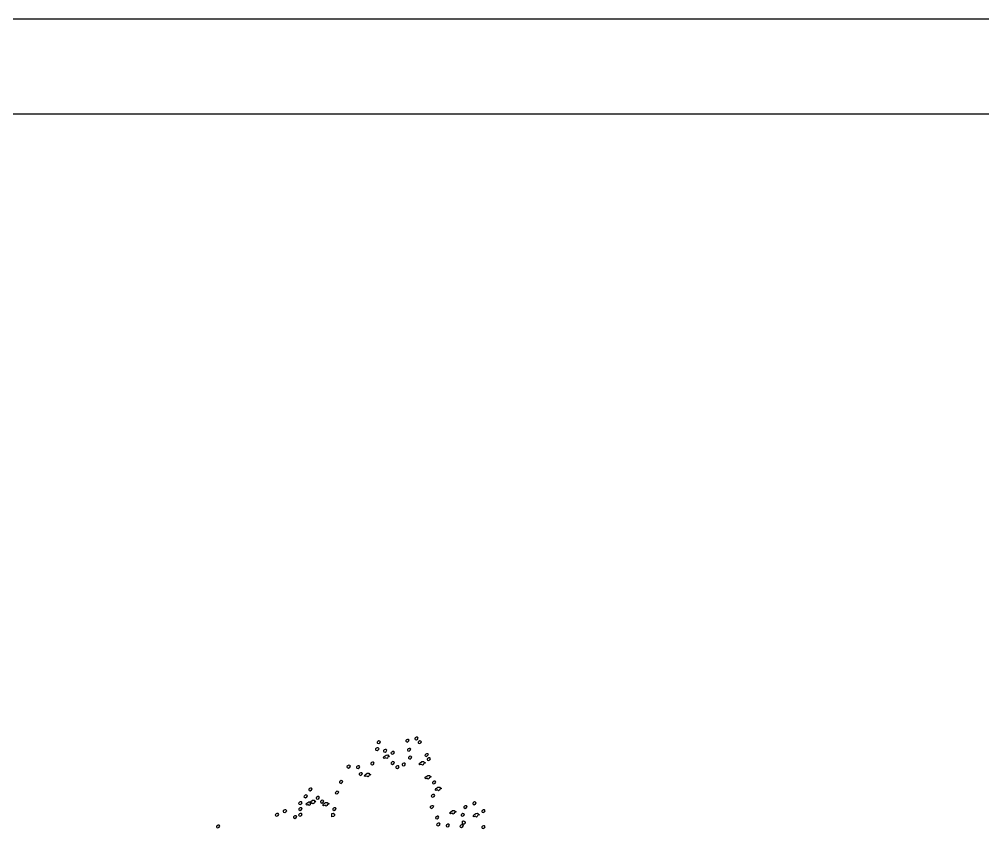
# Model space of a CAD drawing. Header units: millimetres. Extents: x 462666 to 1244237, y 2328025 to 3795663.
# Drawn here: x 1093384 to 1102009, y 2764461 to 2771708 of the extents above; entities that cross this region are included whole.
import ezdxf

# ---------------------------------------------------------------- set-up
doc = ezdxf.new("R2010")
doc.units = ezdxf.units.MM
for name, color, linetype in [('arbre', 250, 'Continuous'), ('MUR_POH', 64, 'Continuous'), ('POP', 7, 'Continuous'), ('RAM_100', 160, 'Continuous')]:
    doc.layers.add(name, color=color, linetype=linetype)

# ---------------------------------------------------------------- blocks, each defined once
blk = doc.blocks.new('Z_RAM_A_3_hp 1220')
at = {"layer": 'POP', "linetype": 'Continuous'}
blk.add_lwpolyline([(-288.5, -408), (-6.5, -408), (-6.5, -13), (-288.5, -13)], close=True, dxfattribs=at)
at = {"layer": 'RAM_100', "linetype": 'Continuous'}
for points in [[(-297, -420), (0, -420), (0, 0), (-297, 0)], [(-288.5, -13), (-288.5, -408), (-6.5, -408), (-6.5, -13)]]:
    blk.add_lwpolyline(points, close=True, dxfattribs=at)
blk = doc.blocks.new('arbre3')
at = {"layer": 'arbre', "color": 252}
for points in [[(256.585, 39.334), (256.627, 39.319), (256.666, 39.347), (256.69, 39.382), (256.666, 39.41), (256.629, 39.412), (256.598, 39.397), (256.574, 39.375), (256.572, 39.353)], [(257.567, 39.388), (257.608, 39.373), (257.647, 39.401), (257.671, 39.436), (257.647, 39.464), (257.61, 39.466), (257.58, 39.451), (257.556, 39.429), (257.554, 39.408)], [(257.876, 39.461), (257.917, 39.446), (257.956, 39.474), (257.98, 39.509), (257.956, 39.537), (257.919, 39.539), (257.889, 39.524), (257.865, 39.502), (257.863, 39.48)], [(257.985, 39.334), (258.026, 39.319), (258.065, 39.347), (258.089, 39.382), (258.065, 39.41), (258.028, 39.412), (257.998, 39.397), (257.974, 39.375), (257.972, 39.353)], [(256.531, 39.098), (256.572, 39.082), (256.611, 39.111), (256.635, 39.145), (256.611, 39.174), (256.574, 39.176), (256.544, 39.161), (256.52, 39.139), (256.518, 39.117)], [(256.803, 39.043), (256.845, 39.028), (256.884, 39.056), (256.908, 39.091), (256.884, 39.119), (256.847, 39.121), (256.816, 39.106), (256.792, 39.084), (256.79, 39.063)], [(257.058, 38.97), (257.099, 38.955), (257.138, 38.983), (257.162, 39.018), (257.138, 39.046), (257.101, 39.049), (257.071, 39.033), (257.047, 39.012), (257.045, 38.99)], [(257.621, 39.079), (257.663, 39.064), (257.702, 39.092), (257.726, 39.127), (257.702, 39.155), (257.665, 39.158), (257.634, 39.142), (257.61, 39.121), (257.608, 39.099)], [(258.221, 38.898), (258.262, 38.882), (258.301, 38.911), (258.325, 38.945), (258.301, 38.974), (258.264, 38.976), (258.234, 38.961), (258.21, 38.939), (258.208, 38.917)], [(256.367, 38.607), (256.408, 38.592), (256.448, 38.62), (256.471, 38.655), (256.448, 38.683), (256.411, 38.685), (256.38, 38.67), (256.356, 38.648), (256.354, 38.627)], [(256.812, 38.877), (256.877, 38.929), (256.938, 38.932), (256.964, 38.903), (256.999, 38.882), (256.942, 38.864), (256.927, 38.821), (256.897, 38.806), (256.862, 38.832), (256.81, 38.814), (256.779, 38.84)], [(257.058, 38.625), (257.099, 38.61), (257.138, 38.638), (257.162, 38.673), (257.138, 38.701), (257.101, 38.703), (257.071, 38.688), (257.047, 38.666), (257.045, 38.645)], [(257.439, 38.571), (257.481, 38.555), (257.52, 38.584), (257.544, 38.618), (257.52, 38.647), (257.483, 38.649), (257.453, 38.634), (257.429, 38.612), (257.426, 38.59)], [(257.658, 38.807), (257.699, 38.792), (257.738, 38.82), (257.762, 38.855), (257.738, 38.883), (257.701, 38.885), (257.671, 38.87), (257.647, 38.848), (257.645, 38.826)], [(258.037, 38.652), (258.102, 38.705), (258.163, 38.707), (258.189, 38.678), (258.224, 38.657), (258.167, 38.639), (258.152, 38.596), (258.122, 38.581), (258.087, 38.607), (258.035, 38.589), (258.004, 38.615)], [(258.294, 38.752), (258.335, 38.737), (258.374, 38.765), (258.398, 38.8), (258.374, 38.828), (258.337, 38.831), (258.307, 38.815), (258.283, 38.794), (258.281, 38.772)], [(255.549, 38.5), (255.591, 38.485), (255.63, 38.513), (255.654, 38.548), (255.63, 38.576), (255.593, 38.578), (255.562, 38.563), (255.538, 38.541), (255.536, 38.52)], [(255.876, 38.482), (255.918, 38.467), (255.957, 38.495), (255.981, 38.53), (255.957, 38.558), (255.92, 38.56), (255.889, 38.545), (255.866, 38.523), (255.863, 38.502)], [(255.967, 38.246), (256.009, 38.231), (256.048, 38.259), (256.072, 38.294), (256.048, 38.322), (256.011, 38.324), (255.98, 38.309), (255.956, 38.287), (255.954, 38.265)], [(256.162, 38.253), (256.227, 38.305), (256.288, 38.307), (256.314, 38.279), (256.349, 38.257), (256.293, 38.24), (256.277, 38.196), (256.247, 38.181), (256.212, 38.207), (256.16, 38.19), (256.129, 38.216)], [(257.221, 38.48), (257.263, 38.465), (257.302, 38.493), (257.326, 38.528), (257.302, 38.556), (257.265, 38.558), (257.234, 38.543), (257.211, 38.521), (257.208, 38.499)], [(255.295, 37.973), (255.336, 37.958), (255.375, 37.986), (255.399, 38.021), (255.375, 38.049), (255.338, 38.052), (255.308, 38.036), (255.284, 38.015), (255.282, 37.993)], [(258.237, 38.178), (258.302, 38.23), (258.363, 38.232), (258.389, 38.204), (258.424, 38.182), (258.367, 38.165), (258.352, 38.121), (258.322, 38.106), (258.287, 38.132), (258.235, 38.115), (258.204, 38.141)], [(258.475, 37.953), (258.517, 37.938), (258.556, 37.966), (258.58, 38.001), (258.556, 38.029), (258.519, 38.031), (258.489, 38.016), (258.465, 37.994), (258.462, 37.973)], [(254.241, 37.719), (254.282, 37.704), (254.321, 37.732), (254.345, 37.767), (254.321, 37.795), (254.284, 37.797), (254.254, 37.782), (254.23, 37.76), (254.228, 37.739)], [(255.149, 37.61), (255.191, 37.595), (255.23, 37.623), (255.254, 37.658), (255.23, 37.686), (255.193, 37.688), (255.162, 37.673), (255.139, 37.651), (255.136, 37.63)], [(258.587, 37.778), (258.652, 37.83), (258.713, 37.832), (258.739, 37.804), (258.774, 37.782), (258.717, 37.765), (258.702, 37.721), (258.672, 37.706), (258.637, 37.732), (258.585, 37.715), (258.554, 37.741)], [(253.895, 37.247), (253.937, 37.231), (253.976, 37.26), (254, 37.294), (253.976, 37.323), (253.939, 37.325), (253.908, 37.31), (253.884, 37.288), (253.882, 37.266)], [(254.077, 37.483), (254.118, 37.468), (254.158, 37.496), (254.181, 37.531), (254.158, 37.559), (254.121, 37.561), (254.09, 37.546), (254.066, 37.524), (254.064, 37.502)], [(254.162, 37.278), (254.227, 37.33), (254.288, 37.332), (254.314, 37.304), (254.349, 37.282), (254.293, 37.265), (254.277, 37.222), (254.247, 37.206), (254.212, 37.232), (254.16, 37.215), (254.13, 37.241)], [(254.287, 37.328), (254.352, 37.38), (254.413, 37.382), (254.439, 37.354), (254.474, 37.332), (254.418, 37.315), (254.402, 37.272), (254.372, 37.256), (254.337, 37.282), (254.285, 37.265), (254.255, 37.291)], [(254.495, 37.428), (254.536, 37.413), (254.576, 37.441), (254.599, 37.476), (254.576, 37.504), (254.539, 37.507), (254.508, 37.491), (254.484, 37.47), (254.482, 37.448)], [(254.641, 37.301), (254.682, 37.286), (254.721, 37.314), (254.745, 37.349), (254.721, 37.377), (254.684, 37.379), (254.654, 37.364), (254.63, 37.342), (254.627, 37.321)], [(254.737, 37.253), (254.802, 37.305), (254.863, 37.307), (254.889, 37.279), (254.924, 37.257), (254.868, 37.24), (254.852, 37.197), (254.822, 37.181), (254.787, 37.207), (254.735, 37.19), (254.705, 37.216)], [(258.439, 37.499), (258.48, 37.484), (258.52, 37.512), (258.543, 37.547), (258.52, 37.575), (258.483, 37.577), (258.452, 37.562), (258.428, 37.54), (258.426, 37.518)], [(259.857, 37.244), (259.898, 37.229), (259.937, 37.257), (259.961, 37.292), (259.937, 37.32), (259.9, 37.323), (259.87, 37.307), (259.846, 37.286), (259.844, 37.264)], [(253.368, 36.974), (253.41, 36.959), (253.449, 36.987), (253.473, 37.022), (253.449, 37.05), (253.412, 37.052), (253.381, 37.037), (253.357, 37.015), (253.355, 36.994)], [(253.895, 37.047), (253.937, 37.032), (253.976, 37.06), (254, 37.095), (253.976, 37.123), (253.939, 37.125), (253.908, 37.11), (253.884, 37.088), (253.882, 37.066)], [(255.059, 37.047), (255.1, 37.032), (255.139, 37.06), (255.163, 37.095), (255.139, 37.123), (255.102, 37.125), (255.072, 37.11), (255.048, 37.088), (255.046, 37.066)], [(258.403, 37.117), (258.444, 37.102), (258.483, 37.13), (258.507, 37.165), (258.483, 37.193), (258.446, 37.195), (258.416, 37.18), (258.392, 37.159), (258.39, 37.137)], [(259.087, 36.978), (259.152, 37.03), (259.213, 37.033), (259.239, 37.004), (259.274, 36.983), (259.217, 36.965), (259.202, 36.922), (259.172, 36.907), (259.137, 36.933), (259.085, 36.915), (259.054, 36.941)], [(259.548, 37.117), (259.589, 37.102), (259.628, 37.13), (259.652, 37.165), (259.628, 37.193), (259.591, 37.195), (259.561, 37.18), (259.537, 37.159), (259.535, 37.137)], [(260.166, 36.972), (260.207, 36.957), (260.246, 36.985), (260.27, 37.02), (260.246, 37.048), (260.209, 37.05), (260.179, 37.035), (260.155, 37.013), (260.153, 36.991)], [(253.096, 36.847), (253.137, 36.832), (253.176, 36.86), (253.2, 36.895), (253.176, 36.923), (253.139, 36.925), (253.109, 36.91), (253.085, 36.888), (253.083, 36.866)], [(253.714, 36.774), (253.755, 36.759), (253.794, 36.787), (253.818, 36.822), (253.794, 36.85), (253.757, 36.852), (253.727, 36.837), (253.703, 36.816), (253.701, 36.794)], [(253.895, 36.847), (253.937, 36.832), (253.976, 36.86), (254, 36.895), (253.976, 36.923), (253.939, 36.925), (253.908, 36.91), (253.884, 36.888), (253.882, 36.866)], [(255.021, 36.812), (255.021, 36.871), (255.015, 36.923), (255.06, 36.936), (255.113, 36.903), (255.106, 36.858), (255.08, 36.819)], [(258.585, 36.754), (258.626, 36.739), (258.665, 36.767), (258.689, 36.802), (258.665, 36.83), (258.628, 36.832), (258.598, 36.817), (258.574, 36.795), (258.571, 36.773)], [(259.457, 36.845), (259.498, 36.83), (259.537, 36.858), (259.561, 36.893), (259.537, 36.921), (259.5, 36.923), (259.47, 36.908), (259.446, 36.886), (259.444, 36.864)], [(259.495, 36.556), (259.495, 36.615), (259.489, 36.667), (259.534, 36.68), (259.587, 36.647), (259.58, 36.601), (259.554, 36.562)], [(259.887, 36.878), (259.952, 36.93), (260.013, 36.933), (260.039, 36.904), (260.074, 36.883), (260.017, 36.865), (260.002, 36.822), (259.972, 36.807), (259.937, 36.833), (259.885, 36.815), (259.854, 36.841)], [(251.078, 36.447), (251.12, 36.432), (251.159, 36.46), (251.183, 36.495), (251.159, 36.523), (251.122, 36.525), (251.091, 36.51), (251.067, 36.489), (251.065, 36.467)], [(258.621, 36.518), (258.662, 36.503), (258.701, 36.531), (258.725, 36.566), (258.701, 36.594), (258.664, 36.596), (258.634, 36.581), (258.61, 36.559), (258.608, 36.537)], [(258.948, 36.481), (258.989, 36.466), (259.028, 36.494), (259.052, 36.529), (259.028, 36.557), (258.991, 36.56), (258.961, 36.544), (258.937, 36.523), (258.935, 36.501)], [(259.421, 36.463), (259.462, 36.448), (259.501, 36.476), (259.525, 36.511), (259.501, 36.539), (259.464, 36.541), (259.434, 36.526), (259.41, 36.505), (259.408, 36.483)], [(260.166, 36.427), (260.207, 36.412), (260.246, 36.44), (260.27, 36.475), (260.246, 36.503), (260.209, 36.505), (260.179, 36.49), (260.155, 36.468), (260.153, 36.446)]]:
    blk.add_lwpolyline(points, close=True, dxfattribs=at)

msp = doc.modelspace()

# ---------------------------------------------------------------- block references
at = {"layer": 'arbre', "xscale": 261.3775937935833, "yscale": 261.3775937935833, "zscale": 261.3775937935833}
msp.add_blockref('arbre3', (1029525.9, 2754946), dxfattribs=at)
at = {"layer": 'MUR_POH', "ltscale": 0.3, "xscale": 100, "yscale": 100, "zscale": 100, "rotation": 270.0000000000635}
msp.add_blockref('Z_RAM_A_3_hp 1220', (1105300.8, 2742008.4), dxfattribs=at)

doc.saveas('drawing.dxf')
